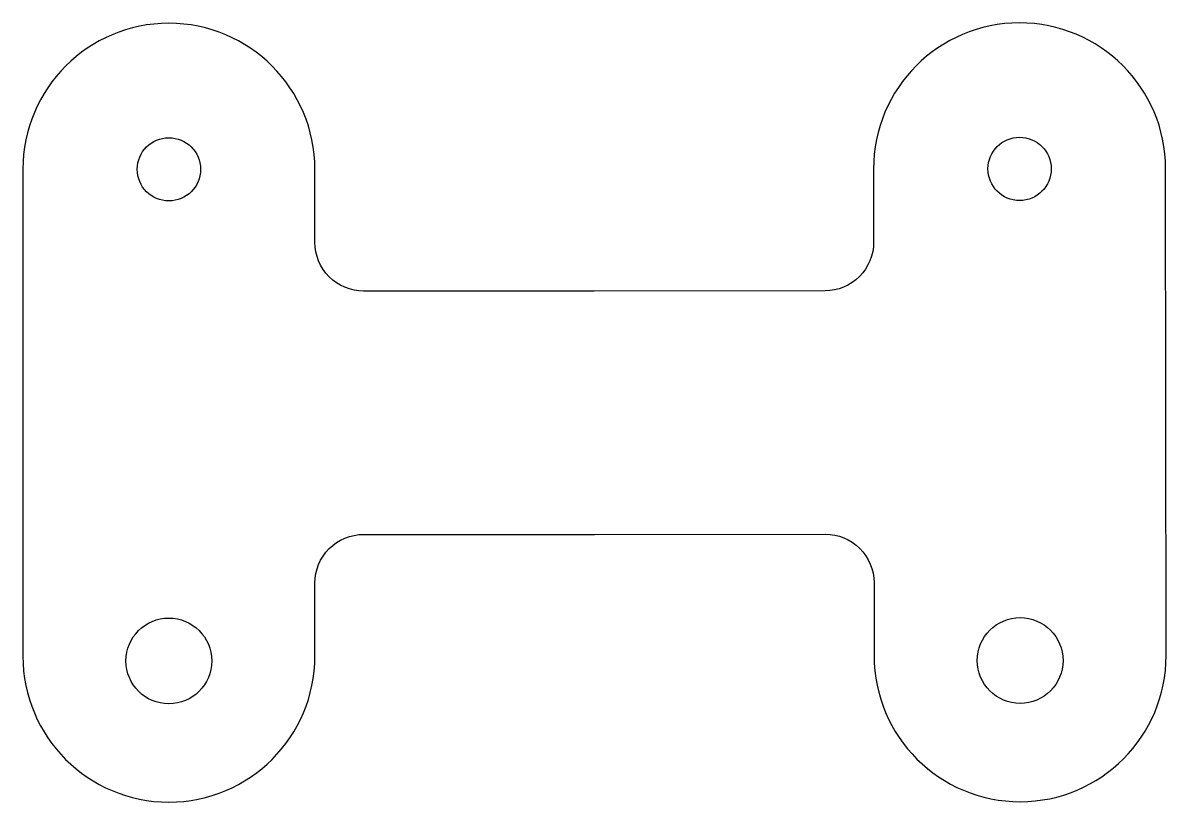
# Model space of a CAD drawing. Header units: millimetres. Extents: x 429.5 to 523.5, y -28.7 to 35.4.
import ezdxf

# ---------------------------------------------------------------- set-up
doc = ezdxf.new("R2010")
doc.units = ezdxf.units.MM
doc.layers.get('0').update_dxf_attribs({"linetype": 'CONTINUOUS'})

msp = doc.modelspace()

# ---------------------------------------------------------------- linework, layer by layer
msp.add_lwpolyline([(453.499, 17.336), (453.499, 23.336, 1), (429.499, 23.336), (429.499, -16.664, 1), (453.499, -16.664), (453.499, -10.664, -0.414214), (457.499, -6.664), (476.47, -6.664), (495.442, -6.645, -0.414214), (499.446, -10.641), (499.452, -16.641, 1), (523.452, -16.616), (523.41, 23.384, 1), (499.41, 23.359), (499.417, 17.359, -0.414214), (495.421, 13.355), (476.46, 13.336), (457.499, 13.336, -0.414214)], format="xyb", close=True)
for centre, radius in [((441.499, 23.336), 2.6), ((511.41, 23.372), 2.6), ((441.499, -17.064), 3.525), ((511.452, -17.028), 3.525)]:
    msp.add_circle(centre, radius)

doc.saveas('drawing.dxf')
